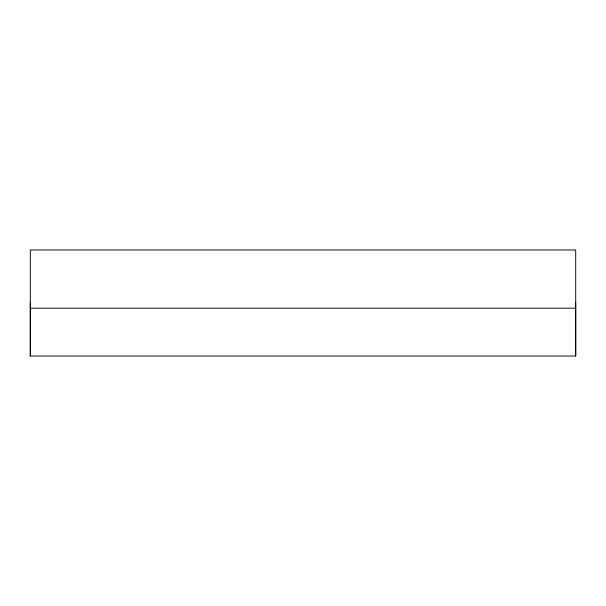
<?xml version="1.0" encoding="UTF-8"?>
<svg xmlns="http://www.w3.org/2000/svg" width="606" height="606" viewBox="0 0 606 606"><rect width="100%" height="100%" fill="white"/><g stroke="black" fill="none" stroke-linecap="round" stroke-linejoin="round"><path stroke-width="0.91" d="M30.3 356.025L30.3 249.975L575.7 249.975L575.7 356.025L30.3 356.025L30.3 303M30.3 308.189L575.7 308.189M575.7 303L575.7 356.025"/></g></svg>
